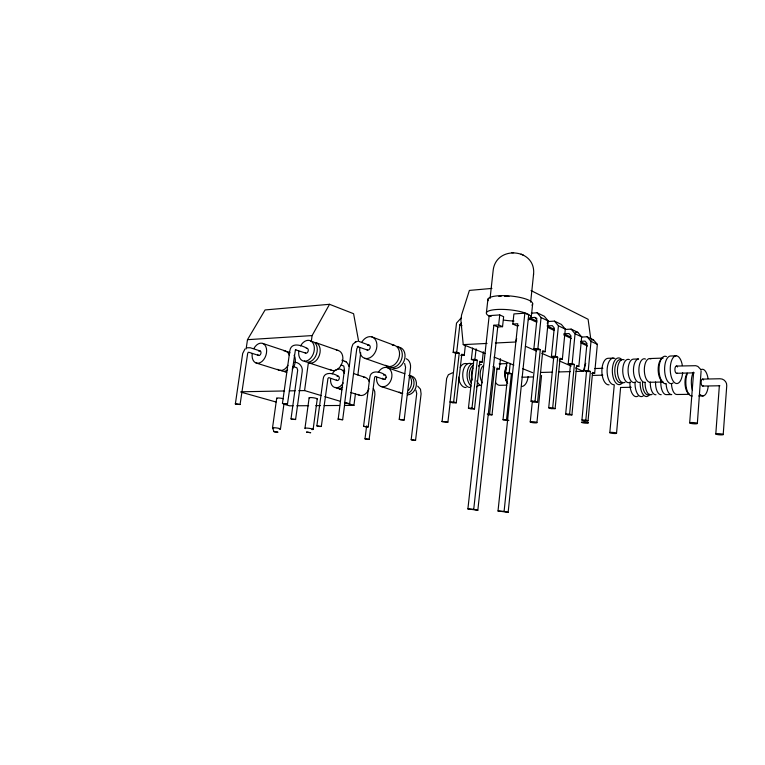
<?xml version="1.0" encoding="UTF-8"?>
<svg xmlns="http://www.w3.org/2000/svg" width="765" height="765" viewBox="0 0 765 765"><rect width="100%" height="100%" fill="white"/><g stroke="black" fill="none" stroke-linecap="round" stroke-linejoin="round"><path stroke-width="1.15" d="M533.473 275.094C537.059 248.262 495.644 244.561 493.119 270.8L490.069 298.465M723.202 434.606A3.729 0.555 4.5 0 0 717.952 433.64A3.729 0.555 4.5 0 0 717.35 434.558A3.729 0.555 4.5 0 0 723.202 434.606L726.75 385.742C727.056 381.984 723.7 378.618 719.97 378.752L702.49 379.124M715.801 433.927L719.368 385.541M689.676 422.844L693.597 372.574M697.345 423.523A3.854 0.612 4.6 0 0 691.837 422.5A3.854 0.612 4.6 0 0 691.359 423.514A3.854 0.612 4.6 0 0 697.345 423.523L701.103 370.939M609.801 432.694L614.199 385.579M616.542 433.21L620.568 387.874M591.756 373.416L594.654 373.339L597.35 344.365L593.458 339.832L587.099 336.782L581.448 337.069M594.654 373.339L592.569 372.421L588.036 420.884L585.818 420.061L590.379 371.465L586.497 371.58L584.374 370.662L586.946 343.399L585.005 341.114L580.931 341.305M588.036 420.884L584.144 420.874L581.926 420.052L586.497 371.58M590.379 371.465L588.256 370.547L591.001 341.343L587.099 336.782M571.12 329.113L577.747 332.287L581.658 336.896L578.837 366.435L576.657 365.479L571.924 414.907L569.609 414.047L574.381 364.484L572.172 363.518L575.051 333.741L571.12 329.113L565.412 329.438M559.387 359.34L562.352 359.234L565.306 329.103L561.376 324.436L554.462 321.118L547.549 321.558L547.329 323.758M574.381 364.484L570.451 364.618L568.242 363.652L570.948 335.854L568.997 333.54L563.843 333.817L570.508 336.944M571.924 414.907L567.984 414.907L565.67 414.047L570.451 364.618M562.352 359.234L560.076 358.24L555.113 408.673L552.693 407.774L557.695 357.198L553.736 357.351L551.431 356.356L554.262 327.994L552.301 325.641L547.109 325.957L554.042 329.208M555.113 408.673L551.135 408.682L548.715 407.793L553.736 357.351M557.695 357.198L555.4 356.194L558.412 325.823L554.462 321.118M531.273 313.181L537.087 312.78L544.298 316.241L548.256 320.984L545.149 351.728L542.777 350.686L537.566 402.161L535.041 401.223L540.291 349.605L537.891 348.553L533.884 348.735L536.858 319.799L534.888 317.408L530.69 317.685M536.934 422.586L541.544 375.433M537.566 402.161L533.549 402.189L531.025 401.262L536.294 349.777L533.884 348.735M530.241 421.964L532.383 401.051M537.891 348.553L541.056 317.551L537.087 312.78M524.847 313.172L528.672 314.979L508.142 512.33L504.097 511.402L524.847 313.172L513.908 313.937L512.837 324.054L516.7 325.804L518.67 325.689M530.652 302.175L533.549 274.358M531.264 317.265L532.669 303.705M508.075 420.262L506.526 419.746L511.402 373.683L507.912 373.789L505.694 372.918L506.803 362.562M508.849 420.53L503.026 419.736L507.912 373.789M511.402 373.683L509.194 372.823L510.188 363.394M508.142 512.33L498.015 510.991L517.781 323.748L512.837 324.054M500.453 358.699L499.354 368.95L497.078 368.051L492.019 414.859L489.6 414.047L494.697 367.114L493.157 366.512M497.738 326.971L502.548 326.674L503.628 316.691L499.746 314.922L489.189 315.649L467.893 508.935L477.829 510.245L497.738 326.971L493.836 325.249L473.726 509.327L477.829 510.245M502.548 326.674L498.656 324.943L499.746 314.922M483.308 351.747L482.16 362.189L479.789 361.262L474.501 408.959L470.953 408.969L468.438 408.128L473.774 360.42L471.374 359.483L472.655 348.008M474.501 408.959L471.995 408.118L477.312 360.286L474.922 359.34L476.098 348.811M486.416 312.675L487.917 299.182M460.702 355.304L464.259 355.151L465.474 344.508M464.259 355.151L461.802 354.185L456.265 402.82L453.655 401.931L459.22 353.172L455.644 353.325L453.148 352.349L456.514 323.117L461.075 318.049M456.265 402.82L452.689 402.849L450.069 401.969L455.644 353.325M452.507 372.794L448.357 374.735L446.636 378.474L442.074 421.687L447.908 422.137L450.212 401.998M459.22 353.172L456.724 352.187L459.861 324.762L461.391 323.069M417.709 386.143L420.482 389.203L421.094 393.889L415.567 440.315L414.735 440.401L411.178 439.722L416.724 393.487L415.892 390.16M404.618 363.499L405.574 367.305L399.225 419.325L400.803 419.889L404.178 420.004L410.518 367.764C410.891 364.312 409.667 360.162 406.225 358.709M373.397 388.582L374.745 391.498L374.898 394.577L369.122 439.454L364.991 438.833L366.636 425.904M384.929 374.898C380.368 371.388 370.394 369.629 369.772 377.652L363.576 426.306L366.875 427.023L368.185 426.927L374.659 377.097M356.108 341.63L352.914 344.183L351.604 347.836L344.671 403.145L349.653 403.624L356.777 348.792L358.154 346.325L357.255 346.526L367.41 350.045M344.403 405.45L353.937 405.383L355.448 393.707M357.857 375.013L360.726 352.828M344.939 402.342L342.663 419.727L338.178 419.277L344.451 369.457L343.791 366.024L340.989 364.962M338.359 376.284C333.836 373.1 323.93 371.035 323.184 378.962L316.873 425.856L319.598 426.507L321.329 426.459L327.955 378.426L328.807 377.614L336.973 380.473M313.134 429.366L317.245 398.928M298.685 390.695L304.575 390.58L308.419 362.495M311.307 341.429L312.11 335.577L329.533 304.298L353.593 313.707L358.632 341.314M304.977 428.266L309.127 397.819M294.927 362.218C299.574 362.572 303.007 366.942 302.213 371.513L295.596 419.507L292.144 419.306L291.016 418.895L297.69 370.117L296.887 367.802L292.966 366.425M305.684 353.105L295.414 349.777L287.458 404.13L284.934 404.149L282.438 403.451L289.792 351.039C291.006 341.553 301.735 345.311 307.243 348.419M280.468 428.964L283.978 403.882M276.701 398.249L272.512 427.893L274.08 431.737L277.991 432.206L274.004 431.67M258.58 355.438L249.342 352.416L248.262 352.263L247.678 353.401L240.076 404.513L235.362 403.958L242.677 353.478L245.01 348.936M246.12 348.945L247.487 339.679L265.082 309.94L329.533 304.298M516.671 338.637L515.6 342.003L495.366 343.016M576.122 371.455L583.179 371.255L585.694 363.346M235.257 403.863L240.076 404.513M282.438 403.451L287.458 404.13M441.673 421.41L447.908 422.137M291.016 418.895L295.596 419.507M355.199 342.031L357.523 341.305M344.403 402.906L349.653 403.624M316.93 425.942L321.329 426.459M337.929 419.077L342.663 419.727M363.576 426.306L368.185 426.927M399.225 419.325L404.178 420.004M364.991 438.833L369.237 439.397M411.178 439.722L415.567 440.315M247.019 347.798L250.222 347.74L260.081 350.934M491.914 288.415L469.394 290.413L461.544 315.046L460.922 320.468L463.236 344.623L485.259 353.535M247.487 339.679L312.11 335.577M493.836 325.249L498.656 324.943M575.471 332.412L577.747 332.287M463.236 344.623L487.037 343.428M591.202 339.937L593.458 339.832M513.64 252.67L511.823 252.746M453.148 352.349L456.724 352.187M536.294 349.777L540.291 349.605M542.156 351.852L545.149 351.728M471.374 359.483L474.922 359.34M551.431 356.356L555.4 356.194M473.774 360.42L477.312 360.286M479.798 362.275L482.16 362.189M613.157 358.106L607.974 358.297A13.282 6.569 88.5 0 0 601.892 372.125A13.282 6.569 88.5 0 0 609.045 384.824M676.011 355.821L670.389 356.021A13.827 6.263 88.5 0 0 664.747 372.201A13.827 6.263 88.5 0 0 673.057 382.988M506.985 363.585L499.124 363.863A10.729 6.091 88.5 0 1 500.712 364.121M649.456 358.565L663.217 358.077M568.242 363.652L572.172 363.518M497.011 369.026L499.354 368.95M576.886 366.492L578.837 366.435M594.835 368.529L602.868 368.29M676.365 366.072L695.787 365.699L697.871 366.435L700.539 369.246M505.694 372.918L509.194 372.823M584.374 370.662L588.256 370.547M540.845 372.459L552.607 372.125M558.488 371.953L570.241 371.618M522.696 377.212L533.358 376.935M592.751 375.414L602.82 375.156M676.729 373.291L694.19 372.842M506.793 385.158L500.042 385.292A10.729 6.091 88.5 0 1 495.596 382.529M663.006 382.012L650.393 382.261A11.867 5.546 88.5 0 1 644.34 369.361A11.867 5.546 88.5 0 1 650.91 358.871M241.004 391.795L284.561 390.963M289.266 390.877L295.156 390.762M620.606 387.473L631.249 387.281M702.825 386.057L719.884 385.77M689.399 394.338L677.063 394.491A11.418 5.135 88.8 0 1 671.469 383.667M698.77 395.954L703.169 395.907M450.069 401.969L453.655 401.931M531.025 401.262L535.041 401.223M293.158 405.794L289.581 405.823L283.93 404.226M296.734 405.775L308.649 405.689M315.802 405.641L320.573 405.613M324.14 405.584L339.631 405.479M468.438 408.128L471.995 408.118M548.715 407.793L552.693 407.774M487.248 414.047L489.6 414.047M565.67 414.047L569.609 414.047M488.491 414.859L492.019 414.859M503.026 419.736L506.526 419.746M581.926 420.052L585.818 420.061M467.893 508.935L473.726 509.327M498.015 510.991L504.097 511.402M240.956 392.139L276.012 401.998M304.575 390.58L321.396 395.629M324.762 396.643L340.473 401.348M344.958 402.696L353.937 405.383M256.074 362.983L279.263 370.212M339.727 389.06L341.926 389.748M350.743 392.493L359.55 395.247M331.752 370.346L308.936 362.868A10.681 7.449 -71.4 0 0 319.435 355.075A10.681 7.449 -71.4 0 0 315.677 342.605L338.34 350.523M381.066 386.497L400.87 392.99M262.586 343.38L285.632 351.03M353.411 373.492L365.46 377.489M375.252 376.466L383.485 379.239M341.878 360.219L345.302 361.472M364.676 358.288L387.453 366.272M387.348 367.63L404.838 373.741M359.349 341.582L369.055 345.13M371.79 336.887L394.415 345.359M494.075 357.092L513.898 365.115M522.705 368.682L532.612 372.689M459.861 324.762L462.003 325.67M525.402 346.249L536.303 350.963M541.754 353.325L553.745 358.517M559.196 360.87L571.187 366.062M575.548 367.955L583.179 371.255M489.189 315.649L491.14 316.528M529.208 318.747L536.762 322.275M547.558 327.334L554.032 330.365M563.748 334.907L571.302 338.446M581.018 342.988L587.491 346.019M529.638 317.752L536.877 321.157M580.979 341.859L586.306 344.355M534.888 317.408L536.944 318.383M523.566 255.28L521.08 254.085M541.056 317.551L548.256 320.984M558.412 325.823L565.306 329.103M575.051 333.741L581.658 336.896M591.001 341.343L597.35 344.365M531.044 290.566L588.103 319.282L590.752 338.857M346.067 361.893L347.683 363.442L349.012 366.454M344.919 361.262L346.421 362.084M277.226 398.613A3.997 0.583 7.9 0 1 278.25 397.982A3.997 0.583 7.9 0 1 283.471 398.747M309.615 398.202A4.102 0.622 7.7 0 1 312.78 397.695A4.102 0.622 7.7 0 1 317.073 399.062M305.474 428.591A4.121 0.507 7.6 0 1 306.803 428.094A4.121 0.507 7.6 0 1 312.254 428.916A4.121 0.507 7.6 0 1 311.852 429.557M273.688 428.39A4.016 0.488 7.8 0 1 273.669 427.702A4.016 0.488 7.8 0 1 279.301 428.457A4.016 0.488 7.8 0 1 279.301 429.155M482.304 382.825A10.633 6.13 88.5 0 1 482.849 365.957M480.812 385.426A10.595 6.139 88.5 0 1 476.853 380.807M478.479 366.11A10.595 6.139 88.5 0 1 481.501 364.484M472.215 380.109A10.567 6.149 88.5 0 1 472.933 368.022M479.645 385.235A10.567 6.149 88.5 0 1 478.077 385.742M471.422 383.064A10.547 6.158 88.5 0 1 469.366 372.966A10.547 6.158 88.5 0 1 473.42 365.173M471.077 386.076A12.116 7.086 88.5 0 1 467.147 372.67A12.116 7.086 88.5 0 1 473.64 363.174M478.144 385.455A12.116 7.086 88.5 0 1 476.509 386.813M470.408 387.463A12.077 7.095 88.5 0 1 462.729 374.362A12.077 7.095 88.5 0 1 471.202 363.633M466.143 387.549A12.049 7.115 88.5 0 1 458.531 377.116M460.195 367.353A12.049 7.115 88.5 0 1 466.937 363.786M506.86 382.28A10.815 6.053 88.5 0 1 506.201 366.932M507.625 383.466A12.45 6.962 88.5 0 1 506.86 365.775M528.089 376.667A12.527 6.933 88.5 0 1 521.854 386.488M522.38 376.686A3.27 1.807 88.5 0 1 521.969 377.069M639.559 382.481A11.781 5.594 88.5 0 1 633.477 371.207A11.781 5.594 88.5 0 1 638.632 358.948L633.267 359.139A11.743 5.613 88.5 0 0 628.199 372.88A11.743 5.613 88.5 0 0 635.629 382.041M644.962 382.376A11.819 5.565 88.5 0 1 638.88 369.514A11.819 5.565 88.5 0 1 645.478 359.053M630.312 382.146A11.705 5.632 88.5 0 1 622.748 371.503A11.705 5.632 88.5 0 1 629.413 359.617M625.034 382.261A11.657 5.661 88.5 0 1 617.441 371.647A11.657 5.661 88.5 0 1 624.135 359.808M622.404 382.309A11.638 5.671 88.5 0 1 614.792 371.723A11.638 5.671 88.5 0 1 621.505 359.894M622.624 382.51A13.368 6.522 88.5 0 1 614.228 380.32A13.368 6.522 88.5 0 1 613.54 363.088A13.368 6.522 88.5 0 1 621.696 359.474M614.238 384.728A13.33 6.55 88.5 0 1 607.094 370.241A13.33 6.55 88.5 0 1 614.869 358.441M682.638 372.689A13.875 6.235 88.5 0 1 673.363 381.362A13.875 6.235 88.5 0 1 672.483 358.642A13.875 6.235 88.5 0 1 682.361 365.584M662.72 381.725A11.963 5.479 88.5 0 1 658.168 370.528A11.963 5.479 88.5 0 1 661.811 358.594M665.885 383.743A13.78 6.292 88.5 0 1 658.99 368.759A13.78 6.292 88.5 0 1 666.449 356.586M677.14 373.1A3.615 1.626 88.5 0 1 675.151 371.427A3.615 1.626 88.5 0 1 675.466 366.865A3.615 1.626 88.5 0 1 677.56 366.961M660.884 380.903A11.341 5.173 88.8 0 0 666.468 394.616L671.747 394.558A11.379 5.154 88.8 0 1 666.124 383.772M661.218 394.683A11.303 5.202 88.8 0 1 655.548 381.984M656.007 394.75A11.265 5.221 88.8 0 1 650.317 382.089M652.153 394.262A11.226 5.24 88.8 0 1 645.115 382.194M649.581 394.291A11.207 5.259 88.8 0 1 642.524 382.251M649.705 394.444A12.881 6.053 88.8 0 1 643.183 394.606A12.881 6.053 88.8 0 1 640.181 382.07M643.193 395.964A12.833 6.072 88.8 0 1 635.036 382.175M638.115 396.021A12.795 6.101 88.8 0 1 629.93 382.28M708.189 386.497A13.34 5.766 88.8 0 1 700.214 394.511M700.673 369.858A13.34 5.766 88.8 0 1 708.036 378.541M689.198 394.109A11.513 5.068 88.8 0 1 685.086 384.91A11.513 5.068 88.8 0 1 687.152 373.129M692.22 396.031A13.254 5.824 88.8 0 1 686.492 388.496A13.254 5.824 88.8 0 1 687.209 373.856M692.382 389.959A13.292 5.795 88.8 0 1 693.415 372.144M703.207 385.876A3.481 1.501 88.8 0 1 701.371 384.298A3.481 1.501 88.8 0 1 701.658 379.899A3.481 1.501 88.8 0 1 703.59 379.956M489.772 316.385A22.568 5.451 5.6 0 1 493.913 309.758A22.568 5.451 5.6 0 1 522.983 312.283A22.568 5.451 5.6 0 1 528.29 319.732M513.984 321.023A22.568 5.451 5.6 0 1 503.504 320.047M488.147 300.693A22.52 5.699 5.5 0 1 511.25 296.074A22.52 5.699 5.5 0 1 531.914 305.12M498.856 296.399A20.406 5.164 5.5 0 1 501.19 296.265M504.537 296.237A20.406 5.164 5.5 0 1 508.974 296.428M392.263 345.111A11.026 8.186 -70 0 1 398.814 358.25A11.026 8.186 -70 0 1 385.55 365.278M361.606 342.519A11.284 8.214 -70.1 0 1 375.711 340.215A11.284 8.214 -70.1 0 1 369.878 357.752A11.284 8.214 -70.1 0 1 359.78 348.018M397.169 346.392A10.987 8.186 -70 0 1 401.051 360.592A10.987 8.186 -70 0 1 388.324 366.253M397.762 347.167A10.959 8.186 -70 0 1 404.704 358.871A10.959 8.186 -70 0 1 392.981 368.214M367.535 345.455A2.591 1.893 -70.1 0 1 370.021 346.057A2.591 1.893 -70.1 0 1 369.246 349.452A2.591 1.893 -70.1 0 1 366.617 349.442M336.399 350.274A10.442 7.44 -71.4 0 1 342.165 362.763A10.442 7.44 -71.4 0 1 330.04 369.39M310.82 341.353A10.71 7.449 -71.4 0 1 316.519 354.09A10.71 7.449 -71.4 0 1 304.307 360.956M300.54 345.914A10.739 7.449 -71.4 0 1 313.344 343.753A10.739 7.449 -71.4 0 1 307.798 360.458A10.739 7.449 -71.4 0 1 298.79 351.154M306.325 348.467A2.467 1.712 -71.4 0 1 308.219 349.662A2.467 1.712 -71.4 0 1 307.214 352.675A2.467 1.712 -71.4 0 1 304.977 352.522M408.74 375.395A9.744 7.363 -71.3 0 1 408.491 390.389M402.782 393.277A9.744 7.363 -71.3 0 1 399.177 392.062M378.264 372.421A9.945 7.392 -71.3 0 1 390.848 370.671A9.945 7.392 -71.3 0 1 385.703 386.134A9.945 7.392 -71.3 0 1 376.648 377.279M409.438 375.338A9.716 7.363 -71.2 0 1 413.951 384.403A9.716 7.363 -71.2 0 1 407.2 393.717M409.906 375.911A9.696 7.363 -71.2 0 1 416.351 385.225A9.696 7.363 -71.2 0 1 407.611 394.864M383.571 375.156A2.285 1.702 -71.3 0 1 385.856 375.902A2.285 1.702 -71.3 0 1 384.843 378.971A2.285 1.702 -71.3 0 1 382.557 378.226M386.507 377.202A2.285 1.702 -71.3 0 1 386.373 377.786M385.388 379.163A2.285 1.702 -71.3 0 1 384.938 379.392M283.834 350.791A10.108 6.895 -72.2 0 1 289.342 355.4M287.956 365.297A10.108 6.895 -72.2 0 1 277.695 369.294M253.904 348.505A10.328 6.895 -72.2 0 1 265.771 346.459A10.328 6.895 -72.2 0 1 260.444 362.514A10.328 6.895 -72.2 0 1 252.23 353.554M286.646 351.718A10.079 6.895 -72.2 0 1 290.04 352.856M287.65 369.916A10.079 6.895 -72.2 0 1 280.516 370.174M294.104 355.266A10.06 6.895 -72.2 0 1 292.163 369.179M286.703 372.239A10.06 6.895 -72.2 0 1 284.905 371.972M258.8 351.231A2.372 1.587 -72.2 0 1 260.922 351.957A2.372 1.587 -72.2 0 1 259.861 355.142A2.372 1.587 -72.2 0 1 257.738 354.415M341.506 389.347A9.543 6.875 -72.2 0 1 338.149 388.161M363.681 377.231A9.352 6.856 -72.2 0 1 369.208 381.639M369.026 388.601A9.352 6.856 -72.2 0 1 357.982 394.358M343.227 370.117A9.562 6.875 -72.2 0 1 344.814 370.996M342.682 387.224A9.562 6.875 -72.2 0 1 335.615 387.377M332.192 373.894A9.591 6.875 -72.2 0 1 344.432 373.502M343.198 382.911A9.591 6.875 -72.2 0 1 334.668 387.482A9.591 6.875 -72.2 0 1 330.643 378.579M337.097 376.543A2.209 1.578 -72.2 0 1 339.163 377.107A2.209 1.578 -72.2 0 1 338.493 380.004A2.209 1.578 -72.2 0 1 336.313 379.937M306.612 432.091L310.609 432.694L306.612 432.091M295.797 349.854L295.883 349.844M358.269 346.469L357.743 346.602L358.269 346.469M588.122 422.663L587.663 422.5A3.519 0.545 5.5 0 0 581.783 422.022A3.519 0.545 5.5 0 0 584.718 423.093A3.519 0.545 5.5 0 0 588.122 422.663M616.332 433.067L615.911 432.914A3.404 0.497 5.4 0 0 610.202 432.435A3.404 0.497 5.4 0 0 612.928 433.43A3.404 0.497 5.4 0 0 616.332 433.067M531.369 422.433A3.366 0.507 6 0 0 536.877 422.71A3.366 0.507 6 0 0 532.526 421.678A3.366 0.507 6 0 0 531.369 422.433"/></g></svg>
